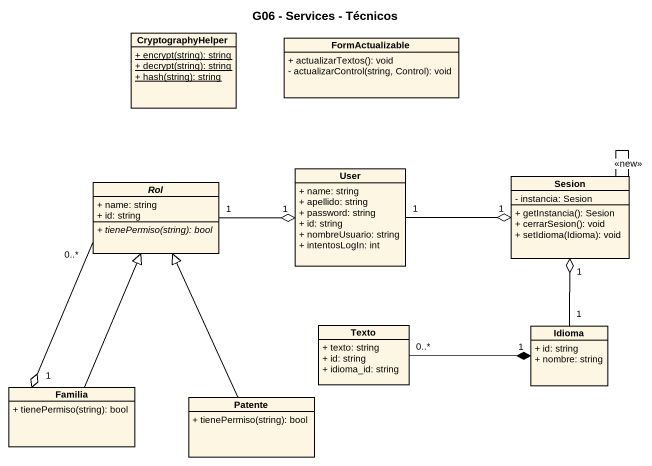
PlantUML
@startuml
title G06 - Services - Técnicos
hide circle
hide empty members
skinparam classAttributeIconSize 0
class CryptographyHelper {
  {static} + encrypt(string): string
  {static} + decrypt(string): string
  {static} + hash(string): string
}
class FormActualizable {
  + actualizarTextos(): void
  - actualizarControl(string, Control): void
}
class User {
  + name: string
  + apellido: string
  + password: string
  + id: string
  + nombreUsuario: string
  + intentosLogIn: int
}
abstract class Rol {
  + name: string
  + id: string
  {abstract} + tienePermiso(string): bool
}
class Sesion {
  - instancia: Sesion
  + getInstancia(): Sesion
  + cerrarSesion(): void
  + setIdioma(Idioma): void
}
class Texto {
  + texto: string
  + id: string
  + idioma_id: string
}
class Idioma {
  + id: string
  + nombre: string
}
class Familia {
  + tienePermiso(string): bool
}
class Patente {
  + tienePermiso(string): bool
}
User "1" -right-o "1" Sesion
Rol "1" -right-o "1" User
Rol "0..*" --o "1" Familia
Sesion -- Sesion : <<new>>
Texto "0..*" -right-* "1" Idioma
Idioma "1" -up-o "1" Sesion
Familia -up-|> Rol
Patente -up-|> Rol
@enduml
